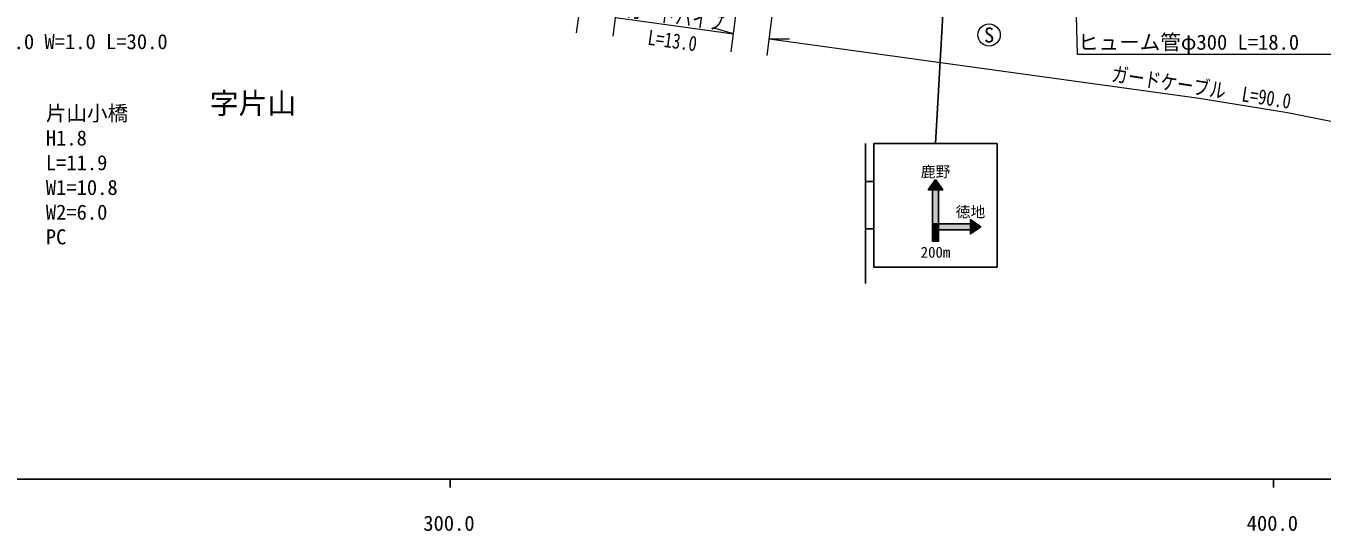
# Model space of a CAD drawing. Units: millimetres at full size, sheet at 1:1000; details may follow other scales. Extents: x 40000 to 680000, y 20000 to 380000.
# Drawn here: x 316467 to 473884, y 198715 to 260007 of the extents above; entities that cross this region are included whole.
import ezdxf
from ezdxf.enums import TextEntityAlignment as Align

# ---------------------------------------------------------------- set-up
doc = ezdxf.new("R2010")
doc.units = ezdxf.units.MM
doc.header["$LTSCALE"] = 1000
for name, color, linetype, lineweight in [('M-BMK-HTXT', 7, 'Continuous', 13), ('M-STR-HTXT', 7, 'Continuous', 13), ('M-STR-STRC', 7, 'Continuous', 25), ('M-TTL-BAND', 7, 'Continuous', 25)]:
    doc.layers.add(name, color=color, linetype=linetype, lineweight=lineweight)
doc.styles.add('ＭＳ ゴシック', font='')
doc.styles.get('ＭＳ ゴシック').set_extended_font_data('MS Gothic')

msp = doc.modelspace()

# ---------------------------------------------------------------- hatches: boundary and pattern name
at = {"layer": 'M-STR-STRC'}
for points in [[(427313, 240138), (427813, 240138), (426938, 241388), (426063, 240138), (426563, 240138)], [(427313, 240138), (426563, 240138), (426563, 236013), (427313, 236013)], [(431188, 236513), (431188, 236013), (431188, 235263), (431188, 234763), (432438, 235638)], [(431188, 235263), (431188, 234763), (432438, 235638), (431188, 236513), (431188, 236013)], [(427313, 236013), (426563, 236013), (426563, 235263), (427313, 235263)], [(426563, 233888), (427313, 233888), (427313, 235263), (426563, 235263)], [(431188, 236013), (427313, 236013), (427313, 235263), (431188, 235263)]]:
    msp.add_hatch(color=256, dxfattribs=at).paths.add_polyline_path(points)

# ---------------------------------------------------------------- linework, layer by layer
at = {"layer": 'M-STR-HTXT'}
for p, q in [((383332, 259157), (388421, 295748)), ((387772, 258747), (391757, 288910)), ((402109, 256858), (405861, 285943)), ((406492, 256407), (410007, 284369)), ((388072, 261024), (402391, 259047)), ((402391, 259047), (400030, 259718)), ((406748, 258445), (409203, 258451))]:
    msp.add_line(p, q, dxfattribs=at)
for points in [[(443341, 287514), (444158, 256593), (479839, 256593)], [(406748, 258445), (458944, 251236), (469667, 249495), (480616, 247320), (487594, 245754), (492525, 244472), (492625, 244440)]]:
    msp.add_lwpolyline(points, dxfattribs=at)
msp.add_circle((433446, 258910), 1350, dxfattribs=at)
at = {"layer": 'M-STR-STRC'}
for p, q in [((429518, 290612), (426938, 245753)), ((418438, 245753), (418438, 228753)), ((419438, 245753), (434438, 245753)), ((419438, 245753), (419438, 230753)), ((434438, 245753), (434438, 230753)), ((418438, 241128), (419438, 241128)), ((426063, 240138), (426938, 241388)), ((426938, 241388), (427813, 240138)), ((427813, 240138), (426063, 240138)), ((426563, 240138), (426563, 233888)), ((427313, 240138), (427313, 233888)), ((431188, 234763), (431188, 236513)), ((431188, 236513), (432438, 235638)), ((418438, 235378), (419438, 235378)), ((432438, 235638), (431188, 234763)), ((426563, 233888), (427313, 233888)), ((419438, 230753), (434438, 230753))]:
    msp.add_line(p, q, dxfattribs=at)
for points in [[(426938, 241388), (427813, 240138), (426063, 240138)], [(426563, 240138), (427313, 240138), (427313, 236013), (426563, 236013)], [(431188, 236013), (431188, 236513), (432438, 235638), (431188, 234763)], [(426563, 236013), (427313, 236013), (427313, 235263), (426563, 235263)], [(426563, 235263), (427313, 235263), (427313, 233888), (426563, 233888)], [(427313, 236013), (431188, 236013), (431188, 235263), (427313, 235263)]]:
    msp.add_lwpolyline(points, close=True, dxfattribs=at)
at = {"layer": 'M-TTL-BAND'}
for p, q in [((40000, 205000), (579000, 205000)), ((368000, 205000), (368000, 204000)), ((468000, 205000), (468000, 204000))]:
    msp.add_line(p, q, dxfattribs=at)

# ---------------------------------------------------------------- texts
at = {"layer": 'M-BMK-HTXT', "style": 'ＭＳ ゴシック'}
msp.add_text('字片山', height=2566, dxfattribs=at).set_placement((344040, 250629), align=Align.MIDDLE_CENTER)
at = {"layer": 'M-STR-HTXT', "style": 'ＭＳ ゴシック', "width": 0.8}
for s, rotation, p in [('ガードパイプ', 352.137, (395189, 259726)), ('L=13.0', 352.137, (394784, 256780)), ('ガードケーブル\u3000L=90.0', 351.18, (459006, 251092))]:
    msp.add_text(s, height=1833, rotation=rotation, dxfattribs=at).set_placement(p, align=Align.BOTTOM_CENTER)
at = {"layer": 'M-STR-HTXT', "style": 'ＭＳ ゴシック'}
msp.add_text('S', height=1833, dxfattribs=at).set_placement((433446, 258910), align=Align.MIDDLE_CENTER)
for s, p in [('H=1.0 W=1.0 L=30.0', (311235, 258106)), ('ヒューム管φ300 L=18.0', (444231, 258037))]:
    msp.add_text(s, height=1833, dxfattribs=at).set_placement(p, align=Align.MIDDLE_LEFT)
for s, p in [('片山小橋', (318882, 247947)), ('H1.8', (318882, 244947)), ('L=11.9', (318882, 241947)), ('W1=10.8', (318882, 238947)), ('W2=6.0', (318882, 235947)), ('PC', (318882, 232947))]:
    msp.add_text(s, height=1833, dxfattribs=at).set_placement(p, align=Align.BOTTOM_LEFT)
at = {"layer": 'M-STR-STRC', "style": 'ＭＳ ゴシック'}
for s, p in [('鹿野', (425138, 241263)), ('徳地', (429388, 236388)), ('200m', (425138, 231493))]:
    msp.add_text(s, height=1320, dxfattribs=at).set_placement(p, align=Align.BOTTOM_LEFT)
at = {"layer": 'M-TTL-BAND', "style": 'ＭＳ ゴシック'}
for s, p in [('300.0', (367844, 198195)), ('400.0', (467844, 198195))]:
    msp.add_text(s, height=1833, dxfattribs=at).set_placement(p, align=Align.BOTTOM_CENTER)

doc.saveas('drawing.dxf')
